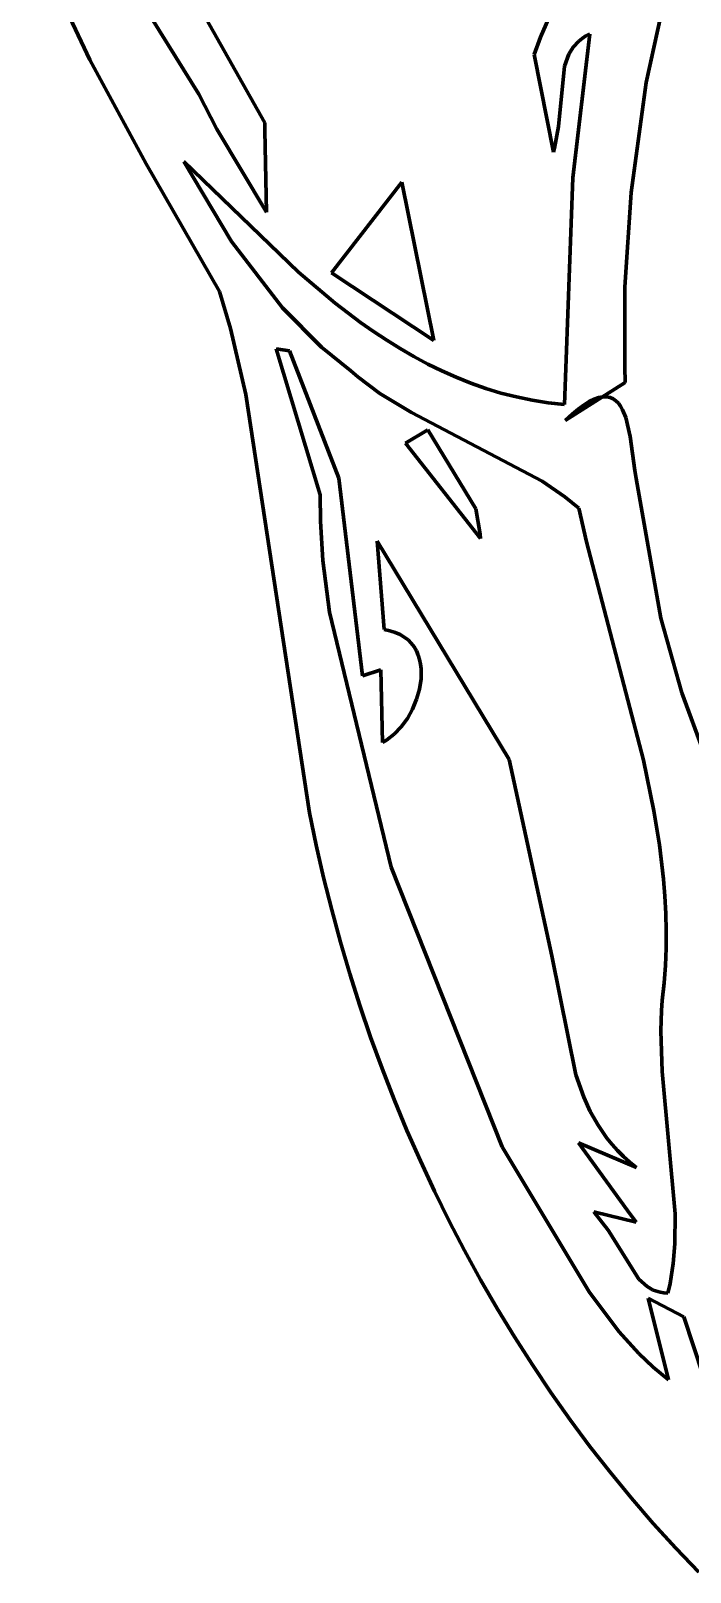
# Model space of a CAD drawing. Header units: millimetres. Extents: x 0 to 10.4, y 0 to 10.4.
# Drawn here: x 3.037 to 3.529, y 6.322 to 7.473 of the extents above; entities that cross this region are included whole.
import ezdxf

# ---------------------------------------------------------------- set-up
doc = ezdxf.new("R2010")
doc.units = ezdxf.units.MM
doc.layers.add('color#2b2b2bff', color=7, linetype='CONTINUOUS', lineweight=100)
doc.layers.add('color#fdfdfdff', color=7, linetype='CONTINUOUS', lineweight=100)

msp = doc.modelspace()

# ---------------------------------------------------------------- linework, layer by layer
at = {"layer": 'color#2b2b2bff'}
for p, q in [((3.2111, 7.4044), (3.1108, 7.5828)), ((3.0805, 7.4514), (3.0365, 7.5446)), ((3.0878, 7.5453), (3.1619, 7.4257)), ((3.4959, 7.4345), (3.521, 7.5503)), ((3.4393, 7.5197), (3.4169, 7.4684)), ((3.4169, 7.4684), (3.4122, 7.4555)), ((3.4382, 7.4556), (3.4414, 7.4608)), ((3.4538, 7.4708), (3.4412, 7.3632)), ((3.4414, 7.4608), (3.4455, 7.4654)), ((3.4455, 7.4654), (3.448, 7.4674)), ((3.448, 7.4674), (3.4508, 7.4692)), ((3.4508, 7.4692), (3.4538, 7.4708)), ((3.1226, 7.3737), (3.0805, 7.4514)), ((3.4122, 7.4555), (3.4266, 7.3824)), ((3.4348, 7.4467), (3.4382, 7.4556)), ((3.4303, 7.4017), (3.4348, 7.4467)), ((3.1619, 7.4257), (3.1754, 7.3996)), ((3.4847, 7.3524), (3.4959, 7.4345)), ((3.2112, 7.3987), (3.2111, 7.4044)), ((3.1754, 7.3996), (3.2124, 7.3376)), ((3.2124, 7.3376), (3.2112, 7.3987)), ((3.4275, 7.3854), (3.4303, 7.4017)), ((3.4266, 7.3824), (3.4275, 7.3854)), ((3.1774, 7.2784), (3.1226, 7.3737)), ((3.2364, 7.2927), (3.1507, 7.3754)), ((3.1507, 7.3754), (3.1863, 7.3156)), ((3.3134, 7.36), (3.2609, 7.2924)), ((3.3373, 7.2418), (3.3134, 7.36)), ((3.4412, 7.3632), (3.435, 7.1939)), ((3.4799, 7.2815), (3.4847, 7.3524)), ((3.1863, 7.3156), (3.2243, 7.2661)), ((3.2638, 7.2696), (3.2364, 7.2927)), ((3.2609, 7.2924), (3.3373, 7.2418)), ((3.1856, 7.2508), (3.1774, 7.2784)), ((3.4799, 7.2222), (3.4799, 7.2815)), ((3.2243, 7.2661), (3.2536, 7.2367)), ((3.2827, 7.2552), (3.2638, 7.2696)), ((3.2924, 7.2484), (3.2827, 7.2552)), ((3.1971, 7.2015), (3.1856, 7.2508)), ((3.3023, 7.2419), (3.2924, 7.2484)), ((3.3123, 7.2357), (3.3023, 7.2419)), ((3.2297, 7.234), (3.2197, 7.2355)), ((3.2197, 7.2355), (3.2525, 7.1265)), ((3.2664, 7.1389), (3.2297, 7.234)), ((3.2536, 7.2367), (3.2753, 7.2191)), ((3.3224, 7.2298), (3.3123, 7.2357)), ((3.3328, 7.2242), (3.3224, 7.2298)), ((3.2753, 7.2191), (3.2806, 7.2146)), ((3.3433, 7.219), (3.3328, 7.2242)), ((3.354, 7.2143), (3.3433, 7.219)), ((3.4803, 7.2103), (3.4799, 7.2222)), ((3.2806, 7.2146), (3.2971, 7.2023)), ((3.3649, 7.2099), (3.354, 7.2143)), ((3.3761, 7.206), (3.3649, 7.2099)), ((3.4354, 7.182), (3.4803, 7.2103)), ((3.2445, 6.8891), (3.1971, 7.2015)), ((3.2971, 7.2023), (3.3206, 7.1879)), ((3.3874, 7.2025), (3.3761, 7.206)), ((3.399, 7.1996), (3.3874, 7.2025)), ((3.4107, 7.1971), (3.399, 7.1996)), ((3.4228, 7.1952), (3.4107, 7.1971)), ((3.435, 7.1939), (3.4228, 7.1952)), ((3.4534, 7.1962), (3.4495, 7.1937)), ((3.4571, 7.198), (3.4534, 7.1962)), ((3.4605, 7.1991), (3.4571, 7.198)), ((3.4635, 7.1997), (3.4605, 7.1991)), ((3.4663, 7.1997), (3.4635, 7.1997)), ((3.4689, 7.1991), (3.4663, 7.1997)), ((3.4712, 7.1981), (3.4689, 7.1991)), ((3.4732, 7.1967), (3.4712, 7.1981)), ((3.4751, 7.1949), (3.4732, 7.1967)), ((3.3206, 7.1879), (3.4183, 7.1366)), ((3.4405, 7.1867), (3.4354, 7.182)), ((3.4451, 7.1906), (3.4405, 7.1867)), ((3.4495, 7.1937), (3.4451, 7.1906)), ((3.4767, 7.1926), (3.4751, 7.1949)), ((3.4782, 7.1901), (3.4767, 7.1926)), ((3.4807, 7.1842), (3.4782, 7.1901)), ((3.484, 7.1701), (3.4807, 7.1842)), ((3.3329, 7.1751), (3.3161, 7.165)), ((3.3688, 7.1161), (3.3329, 7.1751)), ((3.3161, 7.165), (3.3721, 7.0938)), ((3.4875, 7.1446), (3.484, 7.1701)), ((3.2842, 6.9912), (3.2664, 7.1389)), ((3.4885, 7.1386), (3.4875, 7.1446)), ((3.5069, 7.0343), (3.4885, 7.1386)), ((3.2525, 7.1265), (3.2527, 7.1068)), ((3.4183, 7.1366), (3.4351, 7.125)), ((3.372, 7.0972), (3.3688, 7.1161)), ((3.4351, 7.125), (3.4456, 7.1165)), ((3.4456, 7.1165), (3.4514, 7.0914)), ((3.2527, 7.1068), (3.2545, 7.0775)), ((3.3937, 6.9287), (3.2951, 7.0918)), ((3.2951, 7.0918), (3.3003, 7.0258)), ((3.3721, 7.0938), (3.372, 7.0972)), ((3.4514, 7.0914), (3.4939, 6.9283)), ((3.2545, 7.0775), (3.2594, 7.0388)), ((3.2594, 7.0388), (3.3056, 6.8485)), ((3.5225, 6.9785), (3.5069, 7.0343)), ((3.3003, 7.0258), (3.3046, 7.0249)), ((3.3046, 7.0249), (3.3086, 7.0237)), ((3.3086, 7.0237), (3.3122, 7.0222)), ((3.3122, 7.0222), (3.3153, 7.0203)), ((3.3153, 7.0203), (3.3181, 7.0181)), ((3.3181, 7.0181), (3.3205, 7.0156)), ((3.3205, 7.0156), (3.3226, 7.0129)), ((3.3226, 7.0129), (3.3243, 7.01)), ((3.3243, 7.01), (3.3256, 7.0068)), ((3.3256, 7.0068), (3.3267, 7.0035)), ((3.3267, 7.0035), (3.3274, 7.0001)), ((3.3274, 7.0001), (3.3278, 6.9965)), ((3.2977, 6.9957), (3.2842, 6.9912)), ((3.299, 6.9415), (3.2977, 6.9957)), ((3.3278, 6.9891), (3.3266, 6.9814)), ((3.3278, 6.9965), (3.3278, 6.9891)), ((3.3266, 6.9814), (3.3245, 6.9739)), ((3.5391, 6.9334), (3.5225, 6.9785)), ((3.3215, 6.9665), (3.3176, 6.9595)), ((3.3245, 6.9739), (3.3215, 6.9665)), ((3.3176, 6.9595), (3.313, 6.9532)), ((3.3021, 6.9433), (3.299, 6.9415)), ((3.3078, 6.9477), (3.3021, 6.9433)), ((3.313, 6.9532), (3.3078, 6.9477)), ((3.4254, 6.7821), (3.3937, 6.9287)), ((3.4939, 6.9283), (3.5017, 6.8904)), ((3.2495, 6.8648), (3.2445, 6.8891)), ((3.5017, 6.8904), (3.5058, 6.865)), ((3.255, 6.8406), (3.2495, 6.8648)), ((3.5058, 6.865), (3.5088, 6.8395)), ((3.2611, 6.8165), (3.255, 6.8406)), ((3.3056, 6.8485), (3.3883, 6.6395)), ((3.5088, 6.8395), (3.5098, 6.8267)), ((3.2676, 6.7925), (3.2611, 6.8165)), ((3.5098, 6.8267), (3.5105, 6.8138)), ((3.5105, 6.8138), (3.5108, 6.8009)), ((3.2746, 6.7687), (3.2676, 6.7925)), ((3.5108, 6.8009), (3.5107, 6.788)), ((3.4434, 6.6934), (3.4254, 6.7821)), ((3.5107, 6.788), (3.5102, 6.775)), ((3.5102, 6.775), (3.5093, 6.762)), ((3.2822, 6.745), (3.2746, 6.7687)), ((3.5093, 6.762), (3.5079, 6.7489)), ((3.5079, 6.7489), (3.5073, 6.7414)), ((3.2902, 6.7214), (3.2822, 6.745)), ((3.5073, 6.7414), (3.5067, 6.7262)), ((3.5067, 6.7262), (3.5077, 6.6958)), ((3.2987, 6.698), (3.2902, 6.7214)), ((3.3077, 6.6748), (3.2987, 6.698)), ((3.4493, 6.6767), (3.4434, 6.6934)), ((3.5077, 6.6958), (3.5176, 6.5896)), ((3.3173, 6.6518), (3.3077, 6.6748)), ((3.4541, 6.666), (3.4493, 6.6767)), ((3.4599, 6.6558), (3.4541, 6.666)), ((3.4666, 6.646), (3.4599, 6.6558)), ((3.3273, 6.629), (3.3173, 6.6518)), ((3.4704, 6.6413), (3.4666, 6.646)), ((3.3883, 6.6395), (3.4533, 6.5312)), ((3.482, 6.5921), (3.4453, 6.6425)), ((3.4453, 6.6425), (3.4887, 6.6241)), ((3.4745, 6.6368), (3.4704, 6.6413)), ((3.4789, 6.6324), (3.4745, 6.6368)), ((3.4836, 6.6282), (3.4789, 6.6324)), ((3.3378, 6.6065), (3.3273, 6.629)), ((3.4887, 6.6241), (3.4836, 6.6282)), ((3.3487, 6.5841), (3.3378, 6.6065)), ((3.4674, 6.5772), (3.4567, 6.591)), ((3.4567, 6.591), (3.4884, 6.5833)), ((3.4884, 6.5833), (3.482, 6.5921)), ((3.5176, 6.5896), (3.5173, 6.5671)), ((3.3602, 6.5621), (3.3487, 6.5841)), ((3.4903, 6.5408), (3.4674, 6.5772)), ((3.3722, 6.5403), (3.3602, 6.5621)), ((3.5173, 6.5671), (3.516, 6.5523)), ((3.516, 6.5523), (3.5137, 6.5375)), ((3.3846, 6.5187), (3.3722, 6.5403)), ((3.4965, 6.5353), (3.4903, 6.5408)), ((3.4533, 6.5312), (3.4754, 6.5016)), ((3.5012, 6.5326), (3.4965, 6.5353)), ((3.5063, 6.5309), (3.5012, 6.5326)), ((3.5091, 6.5304), (3.5063, 6.5309)), ((3.512, 6.5302), (3.5091, 6.5304)), ((3.5137, 6.5375), (3.512, 6.5302)), ((3.3975, 6.4975), (3.3846, 6.5187)), ((3.5126, 6.4655), (3.4973, 6.5265)), ((3.4973, 6.5265), (3.5239, 6.5126)), ((3.5239, 6.5126), (3.5385, 6.4688)), ((3.4109, 6.4766), (3.3975, 6.4975)), ((3.4754, 6.5016), (3.4903, 6.4852)), ((3.4903, 6.4852), (3.5011, 6.475)), ((3.4248, 6.456), (3.4109, 6.4766)), ((3.5011, 6.475), (3.5126, 6.4655)), ((3.4391, 6.4357), (3.4248, 6.456)), ((3.4539, 6.4158), (3.4391, 6.4357)), ((3.4692, 6.3962), (3.4539, 6.4158)), ((3.485, 6.377), (3.4692, 6.3962)), ((3.5012, 6.3582), (3.485, 6.377)), ((3.5179, 6.3398), (3.5012, 6.3582)), ((3.5351, 6.3218), (3.5179, 6.3398))]:
    msp.add_line(p, q, dxfattribs=at)
at = {"layer": 'color#fdfdfdff'}
for p, q in [((3.1108, 7.5828), (3.2111, 7.4044)), ((3.0365, 7.5446), (3.0805, 7.4514)), ((3.1619, 7.4257), (3.0878, 7.5453)), ((3.521, 7.5503), (3.4959, 7.4345)), ((3.4169, 7.4684), (3.4393, 7.5197)), ((3.4122, 7.4555), (3.4169, 7.4684)), ((3.4414, 7.4608), (3.4382, 7.4556)), ((3.4412, 7.3632), (3.4538, 7.4708)), ((3.4455, 7.4654), (3.4414, 7.4608)), ((3.448, 7.4674), (3.4455, 7.4654)), ((3.4508, 7.4692), (3.448, 7.4674)), ((3.4538, 7.4708), (3.4508, 7.4692)), ((3.0805, 7.4514), (3.1226, 7.3737)), ((3.4266, 7.3824), (3.4122, 7.4555)), ((3.4382, 7.4556), (3.4348, 7.4467)), ((3.4348, 7.4467), (3.4303, 7.4017)), ((3.1754, 7.3996), (3.1619, 7.4257)), ((3.4959, 7.4345), (3.4847, 7.3524)), ((3.2111, 7.4044), (3.2112, 7.3987)), ((3.2124, 7.3376), (3.1754, 7.3996)), ((3.2112, 7.3987), (3.2124, 7.3376)), ((3.4303, 7.4017), (3.4275, 7.3854)), ((3.4275, 7.3854), (3.4266, 7.3824)), ((3.1226, 7.3737), (3.1774, 7.2784)), ((3.1863, 7.3156), (3.1507, 7.3754)), ((3.1507, 7.3754), (3.2364, 7.2927)), ((3.2609, 7.2924), (3.3134, 7.36)), ((3.3134, 7.36), (3.3373, 7.2418)), ((3.435, 7.1939), (3.4412, 7.3632)), ((3.4847, 7.3524), (3.4799, 7.2815)), ((3.2243, 7.2661), (3.1863, 7.3156)), ((3.2364, 7.2927), (3.2638, 7.2696)), ((3.3373, 7.2418), (3.2609, 7.2924)), ((3.1774, 7.2784), (3.1856, 7.2508)), ((3.4799, 7.2815), (3.4799, 7.2222)), ((3.2536, 7.2367), (3.2243, 7.2661)), ((3.2638, 7.2696), (3.2827, 7.2552)), ((3.2827, 7.2552), (3.2924, 7.2484)), ((3.1856, 7.2508), (3.1971, 7.2015)), ((3.2924, 7.2484), (3.3023, 7.2419)), ((3.3023, 7.2419), (3.3123, 7.2357)), ((3.2525, 7.1265), (3.2197, 7.2355)), ((3.2197, 7.2355), (3.2297, 7.234)), ((3.2297, 7.234), (3.2664, 7.1389)), ((3.2753, 7.2191), (3.2536, 7.2367)), ((3.3123, 7.2357), (3.3224, 7.2298)), ((3.3224, 7.2298), (3.3328, 7.2242)), ((3.2806, 7.2146), (3.2753, 7.2191)), ((3.3328, 7.2242), (3.3433, 7.219)), ((3.3433, 7.219), (3.354, 7.2143)), ((3.4799, 7.2222), (3.4803, 7.2103)), ((3.2971, 7.2023), (3.2806, 7.2146)), ((3.354, 7.2143), (3.3649, 7.2099)), ((3.3649, 7.2099), (3.3761, 7.206)), ((3.4803, 7.2103), (3.4354, 7.182)), ((3.1971, 7.2015), (3.2445, 6.8891)), ((3.3206, 7.1879), (3.2971, 7.2023)), ((3.3761, 7.206), (3.3874, 7.2025)), ((3.3874, 7.2025), (3.399, 7.1996)), ((3.399, 7.1996), (3.4107, 7.1971)), ((3.4107, 7.1971), (3.4228, 7.1952)), ((3.4228, 7.1952), (3.435, 7.1939)), ((3.4495, 7.1937), (3.4534, 7.1962)), ((3.4534, 7.1962), (3.4571, 7.198)), ((3.4571, 7.198), (3.4605, 7.1991)), ((3.4605, 7.1991), (3.4635, 7.1997)), ((3.4635, 7.1997), (3.4663, 7.1997)), ((3.4663, 7.1997), (3.4689, 7.1991)), ((3.4689, 7.1991), (3.4712, 7.1981)), ((3.4712, 7.1981), (3.4732, 7.1967)), ((3.4732, 7.1967), (3.4751, 7.1949)), ((3.4183, 7.1366), (3.3206, 7.1879)), ((3.4354, 7.182), (3.4405, 7.1867)), ((3.4405, 7.1867), (3.4451, 7.1906)), ((3.4451, 7.1906), (3.4495, 7.1937)), ((3.4751, 7.1949), (3.4767, 7.1926)), ((3.4767, 7.1926), (3.4782, 7.1901)), ((3.4782, 7.1901), (3.4807, 7.1842)), ((3.4807, 7.1842), (3.484, 7.1701)), ((3.3161, 7.165), (3.3329, 7.1751)), ((3.3329, 7.1751), (3.3688, 7.1161)), ((3.3721, 7.0938), (3.3161, 7.165)), ((3.484, 7.1701), (3.4875, 7.1446)), ((3.2664, 7.1389), (3.2842, 6.9912)), ((3.4875, 7.1446), (3.4885, 7.1386)), ((3.4885, 7.1386), (3.5069, 7.0343)), ((3.2527, 7.1068), (3.2525, 7.1265)), ((3.4351, 7.125), (3.4183, 7.1366)), ((3.3688, 7.1161), (3.372, 7.0972)), ((3.4456, 7.1165), (3.4351, 7.125)), ((3.4514, 7.0914), (3.4456, 7.1165)), ((3.2545, 7.0775), (3.2527, 7.1068)), ((3.3003, 7.0258), (3.2951, 7.0918)), ((3.2951, 7.0918), (3.3937, 6.9287)), ((3.372, 7.0972), (3.3721, 7.0938)), ((3.4939, 6.9283), (3.4514, 7.0914)), ((3.2594, 7.0388), (3.2545, 7.0775)), ((3.3056, 6.8485), (3.2594, 7.0388)), ((3.5069, 7.0343), (3.5225, 6.9785)), ((3.3046, 7.0249), (3.3003, 7.0258)), ((3.3086, 7.0237), (3.3046, 7.0249)), ((3.3122, 7.0222), (3.3086, 7.0237)), ((3.3153, 7.0203), (3.3122, 7.0222)), ((3.3181, 7.0181), (3.3153, 7.0203)), ((3.3205, 7.0156), (3.3181, 7.0181)), ((3.3226, 7.0129), (3.3205, 7.0156)), ((3.3243, 7.01), (3.3226, 7.0129)), ((3.3256, 7.0068), (3.3243, 7.01)), ((3.3267, 7.0035), (3.3256, 7.0068)), ((3.3274, 7.0001), (3.3267, 7.0035)), ((3.3278, 6.9965), (3.3274, 7.0001)), ((3.2842, 6.9912), (3.2977, 6.9957)), ((3.2977, 6.9957), (3.299, 6.9415)), ((3.3266, 6.9814), (3.3278, 6.9891)), ((3.3278, 6.9891), (3.3278, 6.9965)), ((3.3245, 6.9739), (3.3266, 6.9814)), ((3.5225, 6.9785), (3.5391, 6.9334)), ((3.3176, 6.9595), (3.3215, 6.9665)), ((3.3215, 6.9665), (3.3245, 6.9739)), ((3.313, 6.9532), (3.3176, 6.9595)), ((3.299, 6.9415), (3.3021, 6.9433)), ((3.3021, 6.9433), (3.3078, 6.9477)), ((3.3078, 6.9477), (3.313, 6.9532)), ((3.3937, 6.9287), (3.4254, 6.7821)), ((3.5017, 6.8904), (3.4939, 6.9283)), ((3.2445, 6.8891), (3.2495, 6.8648)), ((3.5058, 6.865), (3.5017, 6.8904)), ((3.2495, 6.8648), (3.255, 6.8406)), ((3.5088, 6.8395), (3.5058, 6.865)), ((3.255, 6.8406), (3.2611, 6.8165)), ((3.3883, 6.6395), (3.3056, 6.8485)), ((3.5098, 6.8267), (3.5088, 6.8395)), ((3.2611, 6.8165), (3.2676, 6.7925)), ((3.5105, 6.8138), (3.5098, 6.8267)), ((3.5108, 6.8009), (3.5105, 6.8138)), ((3.2676, 6.7925), (3.2746, 6.7687)), ((3.5107, 6.788), (3.5108, 6.8009)), ((3.4254, 6.7821), (3.4434, 6.6934)), ((3.5102, 6.775), (3.5107, 6.788)), ((3.5093, 6.762), (3.5102, 6.775)), ((3.2746, 6.7687), (3.2822, 6.745)), ((3.5079, 6.7489), (3.5093, 6.762)), ((3.5073, 6.7414), (3.5079, 6.7489)), ((3.2822, 6.745), (3.2902, 6.7214)), ((3.5067, 6.7262), (3.5073, 6.7414)), ((3.5077, 6.6958), (3.5067, 6.7262)), ((3.2902, 6.7214), (3.2987, 6.698)), ((3.2987, 6.698), (3.3077, 6.6748)), ((3.4434, 6.6934), (3.4493, 6.6767)), ((3.5176, 6.5896), (3.5077, 6.6958)), ((3.3077, 6.6748), (3.3173, 6.6518)), ((3.4493, 6.6767), (3.4541, 6.666)), ((3.4541, 6.666), (3.4599, 6.6558)), ((3.4599, 6.6558), (3.4666, 6.646)), ((3.3173, 6.6518), (3.3273, 6.629)), ((3.4666, 6.646), (3.4704, 6.6413)), ((3.4533, 6.5312), (3.3883, 6.6395)), ((3.4887, 6.6241), (3.4453, 6.6425)), ((3.4453, 6.6425), (3.482, 6.5921)), ((3.4704, 6.6413), (3.4745, 6.6368)), ((3.4745, 6.6368), (3.4789, 6.6324)), ((3.4789, 6.6324), (3.4836, 6.6282)), ((3.3273, 6.629), (3.3378, 6.6065)), ((3.4836, 6.6282), (3.4887, 6.6241)), ((3.3378, 6.6065), (3.3487, 6.5841)), ((3.4884, 6.5833), (3.4567, 6.591)), ((3.4567, 6.591), (3.4674, 6.5772)), ((3.482, 6.5921), (3.4884, 6.5833)), ((3.5173, 6.5671), (3.5176, 6.5896)), ((3.3487, 6.5841), (3.3602, 6.5621)), ((3.4674, 6.5772), (3.4903, 6.5408)), ((3.3602, 6.5621), (3.3722, 6.5403)), ((3.516, 6.5523), (3.5173, 6.5671)), ((3.5137, 6.5375), (3.516, 6.5523)), ((3.3722, 6.5403), (3.3846, 6.5187)), ((3.4903, 6.5408), (3.4965, 6.5353)), ((3.4754, 6.5016), (3.4533, 6.5312)), ((3.4965, 6.5353), (3.5012, 6.5326)), ((3.5012, 6.5326), (3.5063, 6.5309)), ((3.5063, 6.5309), (3.5091, 6.5304)), ((3.5091, 6.5304), (3.512, 6.5302)), ((3.512, 6.5302), (3.5137, 6.5375)), ((3.3846, 6.5187), (3.3975, 6.4975)), ((3.5239, 6.5126), (3.4973, 6.5265)), ((3.4973, 6.5265), (3.5126, 6.4655)), ((3.5385, 6.4688), (3.5239, 6.5126)), ((3.3975, 6.4975), (3.4109, 6.4766)), ((3.4903, 6.4852), (3.4754, 6.5016)), ((3.5011, 6.475), (3.4903, 6.4852)), ((3.4109, 6.4766), (3.4248, 6.456)), ((3.5126, 6.4655), (3.5011, 6.475)), ((3.4248, 6.456), (3.4391, 6.4357)), ((3.4391, 6.4357), (3.4539, 6.4158)), ((3.4539, 6.4158), (3.4692, 6.3962)), ((3.4692, 6.3962), (3.485, 6.377)), ((3.485, 6.377), (3.5012, 6.3582)), ((3.5012, 6.3582), (3.5179, 6.3398)), ((3.5179, 6.3398), (3.5351, 6.3218))]:
    msp.add_line(p, q, dxfattribs=at)

doc.saveas('drawing.dxf')
